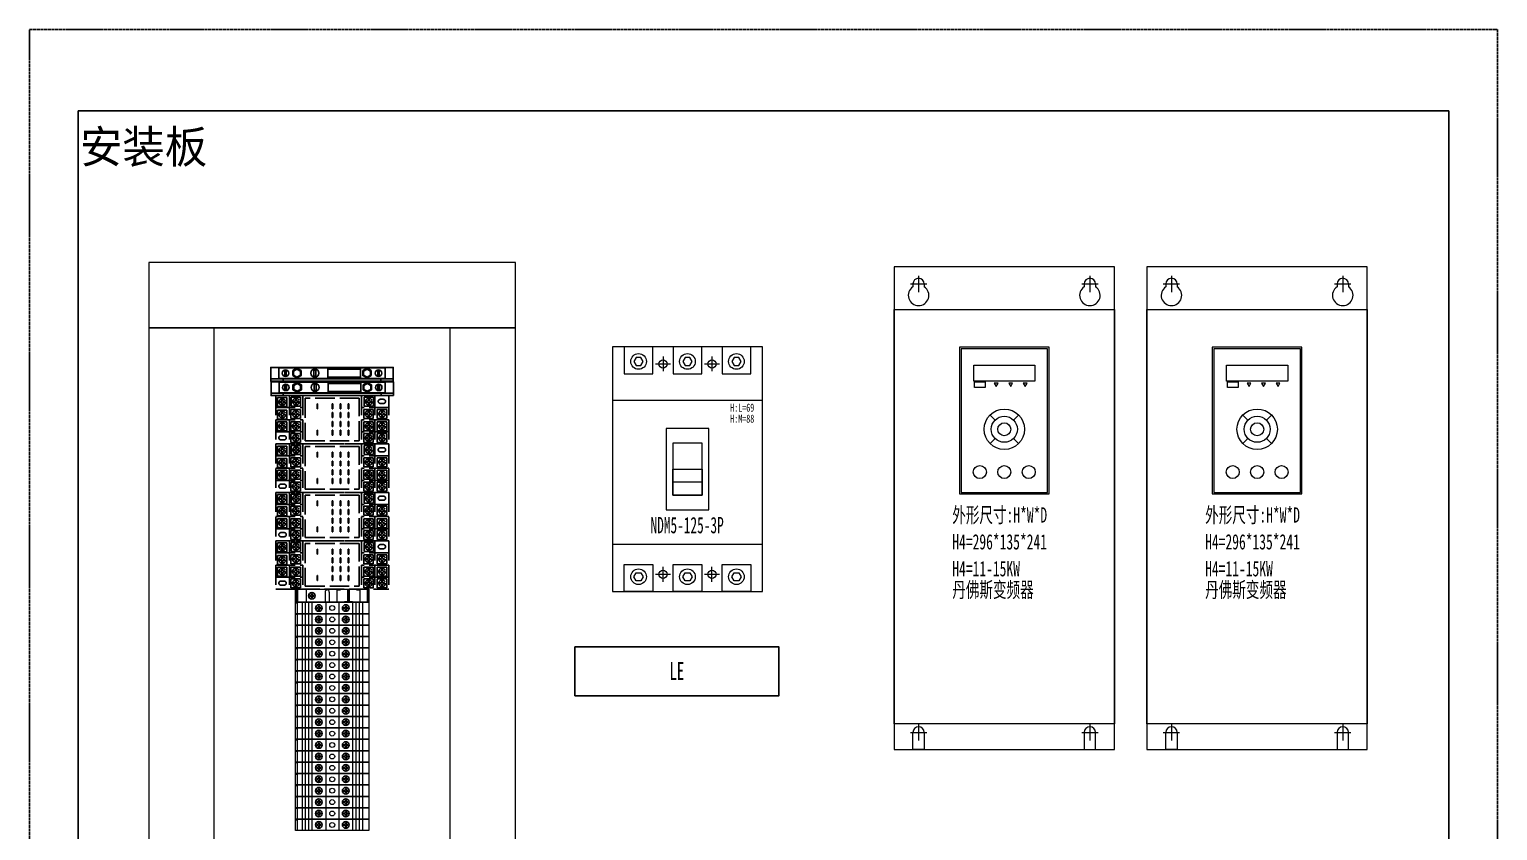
# Model space of a CAD drawing. Extents: x 389985 to 390885, y 303419 to 304619.
# Drawn here: x 389985 to 390885, y 304127 to 304619 of the extents above; entities that cross this region are included whole.
import ezdxf
from ezdxf.enums import TextEntityAlignment as Align

# ---------------------------------------------------------------- set-up
doc = ezdxf.new("R2010")
doc.units = 0
doc.header["$MEASUREMENT"] = 0
for name, pattern in [('ACAD_ISO02W100', [15, 12, -3]), ('DASH', [0.35, 0.25, -0.1]), ('DASHED', [0.75, 0.5, -0.25])]:
    doc.linetypes.add(name, pattern=pattern)
for name, color, linetype in [('DRAW', 123, 'Continuous'), ('Layer1', 7, 'Continuous'), ('元件', 7, 'Continuous'), ('布置图', 30, 'Continuous'), ('文字', 3, 'Continuous')]:
    doc.layers.add(name, color=color, linetype=linetype)
doc.layers.add('细线', color=7, linetype='Continuous', lineweight=0)
doc.layers.add('细线 @ 1', color=7, linetype='Continuous', lineweight=0)
doc.styles.add('LEAD', font='', dxfattribs={"width": 0.8})
doc.styles.add('仿宋', font='simfang.ttf', dxfattribs={"width": 0.6})
doc.styles.add('宋', font='', dxfattribs={"width": 0.7})
doc.styles.get('LEAD').set_extended_font_data('SimSun')
doc.styles.get('宋').set_extended_font_data('SimSun')

# ---------------------------------------------------------------- blocks, each defined once
blk = doc.blocks.new('Manufacturer光辉PartName塑壳断路器Series125ShellFrameLimitingCurrentRemarkPartTypeMinCurrent1MaxCurrent125Poles3PMinPower0MaxPower0LibType2DelFlgfalseUpdateDate')
at = {"layer": '细线'}
for p, q in [((-19.53, 64.5), (-10.47, 64.5)), ((-15, 69.03), (-15, 59.97)), ((10.47, 64.5), (19.53, 64.5)), ((15, 69.03), (15, 59.97)), ((-15, -69.03), (-15, -59.97)), ((15, -69.03), (15, -59.97)), ((-19.53, -64.5), (-10.47, -64.5)), ((10.47, -64.5), (19.53, -64.5))]:
    blk.add_line(p, q, dxfattribs=at)
for points in [[(-46, -75), (46, -75), (46, 75), (-46, 75)], [(-38.75, 58.5), (-21.25, 58.5), (-21.25, 75), (-38.75, 75)], [(-8.75, 58.5), (8.75, 58.5), (8.75, 75), (-8.75, 75)], [(21.25, 58.5), (38.75, 58.5), (38.75, 75), (21.25, 75)], [(-46, -46), (46, -46), (46, 42), (-46, 42)], [(-13, -25), (13, -25), (13, 25), (-13, 25)], [(-9, -16), (9, -16), (9, 16), (-9, 16)], [(-9, 0), (9, 0), (9, -16), (-9, -16)], [(-9, 0), (9, 0), (9, -8), (-9, -8)], [(-38.75, -58.5), (-21.25, -58.5), (-21.25, -75), (-38.75, -75)], [(-8.75, -58.5), (8.75, -58.5), (8.75, -75), (-8.75, -75)], [(21.25, -58.5), (38.75, -58.5), (38.75, -75), (21.25, -75)]]:
    blk.add_lwpolyline(points, close=True, dxfattribs=at)
at = {"layer": '细线', "color": 7}
for points in [[(-27.19, 66), (-28.59, 68.43), (-31.41, 68.43), (-32.81, 66), (-31.41, 63.57), (-28.59, 63.57)], [(2.81, 66), (1.41, 68.43), (-1.41, 68.43), (-2.81, 66), (-1.41, 63.57), (1.41, 63.57)], [(32.81, 66), (31.41, 68.43), (28.59, 68.43), (27.19, 66), (28.59, 63.57), (31.41, 63.57)], [(-27.19, -66), (-28.59, -68.43), (-31.41, -68.43), (-32.81, -66), (-31.41, -63.57), (-28.59, -63.57)], [(2.81, -66), (1.41, -68.43), (-1.41, -68.43), (-2.81, -66), (-1.41, -63.57), (1.41, -63.57)], [(32.81, -66), (31.41, -68.43), (28.59, -68.43), (27.19, -66), (28.59, -63.57), (31.41, -63.57)]]:
    blk.add_lwpolyline(points, close=True, dxfattribs=at)
for centre in [(-30, 66), (0, 66), (30, 66), (-30, -66), (0, -66), (30, -66)]:
    blk.add_circle(centre, 4.8, dxfattribs=at)
at = {"layer": '细线'}
for centre in [(-15, 64.5), (15, 64.5), (-15, -64.5), (15, -64.5)]:
    blk.add_circle(centre, 2.5, dxfattribs=at)
at = {"layer": '细线', "color": 7, "attachment_point": 1, "style": '宋'}
for s, insert, char_height, width in [('\\pxql;{\\fFangSong_GB2312|b0|i0|c134|p49;\\W0.6;H:L=69}', (26.23, 40.19), 5, 16.7991), ('\\pxql;{\\fFangSong_GB2312|b0|i0|c134|p49;\\W0.6;H:M=88}', (26.23, 33.45), 5, 16.7991), ('\\pxql;{\\fFangSong_GB2312|b0|i0|c134|p49;\\W0.6;NDM5-125-3P}', (-22.68, -29.34), 10, 49.2649)]:
    blk.add_mtext(s, dxfattribs=dict(at, insert=insert, char_height=char_height, width=width))
blk = doc.blocks.new('Manufacturer光辉PartName剩余电流互感器Series一体式ShellFrame250LimitingCurrentRemarkPartTypeMinCurrent16MaxCurrent250PolesMinPower0MaxPower0LibType2DelFlgfalseUpdateDate')
at = {"color": 0, "transparency": 33554687}
blk.add_lwpolyline([(-62.5, 15), (62.5, 15), (62.5, -15), (-62.5, -15)], close=True, dxfattribs=at)
at = {"layer": '元件', "linetype": 'DASH', "transparency": 33554687, "style": 'LEAD', "width": 0.6}
blk.add_text('LE', height=11, dxfattribs=at).set_placement((0, -5.38), align=Align.CENTER)
blk = doc.blocks.new('UK5-HESI')
at = {"layer": 'DRAW', "color": 7, "ltscale": 0.3}
for points in [[(4.25, 75), (-4.25, 75), (-4.25, 0), (4.25, 0)], [(4.25, 75), (2.75, 75), (2.75, 0), (4.25, 0)], [(2.5, 70), (-4, 70), (-4, 55), (2.5, 55)], [(0.75, 65.5), (-2.25, 65.5), (-2.25, 66.5), (0.75, 66.5)], [(4.25, 67.5), (2.75, 67.5), (2.75, 7.5), (4.25, 7.5)], [(-3.2, 55), (-4, 55), (-4, 35), (-3.2, 35)], [(0.75, 61.6), (2.25, 59), (0.75, 56.4), (-2.25, 56.4), (-3.75, 59), (-2.25, 61.6)], [(0.46, 61.1), (1.67, 59), (0.46, 56.9), (-1.96, 56.9), (-3.17, 59), (-1.96, 61.1)], [(2.5, 55), (1.7, 55), (1.7, 35), (2.5, 35)], [(2.5, 35), (-4, 35), (-4, 5), (2.5, 5)], [(1.12, 27.62), (-2.62, 27.62), (-2.62, 26.38), (1.12, 26.38)], [(0.75, 13.4), (2.25, 16), (0.75, 18.6), (-2.25, 18.6), (-3.75, 16), (-2.25, 13.4)], [(0.46, 13.9), (1.67, 16), (0.46, 18.1), (-1.96, 18.1), (-3.17, 16), (-1.96, 13.9)], [(0.75, 9.5), (-2.25, 9.5), (-2.25, 8.5), (0.75, 8.5)]]:
    blk.add_lwpolyline(points, close=True, dxfattribs=at)
for centre, radius in [((-0.75, 66), 2), ((-0.75, 27), 2.5), ((-0.75, 9), 2)]:
    blk.add_circle(centre, radius, dxfattribs=at)
blk = doc.blocks.new('A$C63630AF9')
at = {"layer": '文字', "color": 0, "linetype": 'ACAD_ISO02W100'}
for p, q in [((0, 69.3), (0, 0)), ((0, 69.3), (29.7, 69.3)), ((7.36, 69.3), (7.36, 52.61)), ((10.33, 65.47), (9.69, 65.47)), ((9.69, 65.47), (9.69, 64.98)), ((9.69, 64.98), (10.33, 64.98)), ((11.46, 66.75), (10.97, 66.75)), ((10.97, 66.1), (10.97, 66.75)), ((10.97, 65.47), (10.97, 65.47)), ((10.97, 64.34), (10.97, 63.66)), ((10.97, 63.66), (11.46, 63.66)), ((11.46, 66.1), (11.46, 66.75)), ((11.46, 63.66), (11.46, 64.34)), ((12.78, 65.47), (12.09, 65.47)), ((12.09, 64.98), (12.78, 64.98)), ((12.78, 64.98), (12.78, 65.47)), ((14.85, 69.3), (14.85, 52.61)), ((17.97, 65.47), (17.33, 65.47)), ((17.33, 65.47), (17.33, 64.98)), ((17.33, 64.98), (17.97, 64.98)), ((19.1, 66.75), (18.6, 66.75)), ((18.6, 66.1), (18.6, 66.75)), ((18.6, 65.47), (18.6, 65.47)), ((18.6, 64.34), (18.6, 63.66)), ((18.6, 63.66), (19.1, 63.66)), ((19.1, 66.1), (19.1, 66.75)), ((19.1, 63.66), (19.1, 64.34)), ((20.42, 65.47), (19.73, 65.47)), ((19.73, 64.98), (20.42, 64.98)), ((20.42, 64.98), (20.42, 65.47)), ((22.34, 69.3), (22.34, 52.61)), ((25.18, 65.47), (24.54, 65.47)), ((24.54, 65.47), (24.54, 64.98)), ((24.54, 64.98), (25.18, 64.98)), ((26.31, 66.75), (25.82, 66.75)), ((25.82, 66.1), (25.82, 66.75)), ((25.82, 65.47), (25.82, 65.47)), ((25.82, 64.34), (25.82, 63.66)), ((25.82, 63.66), (26.31, 63.66)), ((26.31, 66.1), (26.31, 66.75)), ((26.31, 63.66), (26.31, 64.34)), ((27.63, 65.47), (26.94, 65.47)), ((26.94, 64.98), (27.63, 64.98)), ((27.63, 64.98), (27.63, 65.47)), ((29.7, 0), (29.7, 69.3)), ((0, 60.83), (29.7, 60.83)), ((2.84, 57.36), (2.21, 57.36)), ((2.21, 57.36), (2.21, 56.87)), ((2.21, 56.87), (2.84, 56.87)), ((3.97, 58.64), (3.48, 58.64)), ((3.48, 58), (3.48, 58.64)), ((3.48, 57.36), (3.48, 57.36)), ((3.48, 56.23), (3.48, 55.55)), ((3.48, 55.55), (3.97, 55.55)), ((3.97, 58), (3.97, 58.64)), ((3.97, 55.55), (3.97, 56.23)), ((5.3, 57.36), (4.61, 57.36)), ((4.61, 56.87), (5.3, 56.87)), ((5.3, 56.87), (5.3, 57.36)), ((10.33, 57.24), (9.69, 57.24)), ((9.69, 57.24), (9.69, 56.75)), ((9.69, 56.75), (10.33, 56.75)), ((11.46, 58.52), (10.97, 58.52)), ((10.97, 57.88), (10.97, 58.52)), ((10.97, 57.24), (10.97, 57.24)), ((10.97, 56.11), (10.97, 55.43)), ((10.97, 55.43), (11.46, 55.43)), ((11.46, 57.88), (11.46, 58.52)), ((11.46, 55.43), (11.46, 56.11)), ((12.78, 57.24), (12.09, 57.24)), ((12.09, 56.75), (12.78, 56.75)), ((12.78, 56.75), (12.78, 57.24)), ((17.97, 57.24), (17.33, 57.24)), ((17.33, 57.24), (17.33, 56.75)), ((17.33, 56.75), (17.97, 56.75)), ((19.1, 58.52), (18.6, 58.52)), ((18.6, 57.88), (18.6, 58.52)), ((18.6, 57.24), (18.6, 57.24)), ((18.6, 56.11), (18.6, 55.43)), ((18.6, 55.43), (19.1, 55.43)), ((19.1, 57.88), (19.1, 58.52)), ((19.1, 55.43), (19.1, 56.11)), ((20.42, 57.24), (19.73, 57.24)), ((19.73, 56.75), (20.42, 56.75)), ((20.42, 56.75), (20.42, 57.24)), ((25.18, 57.24), (24.54, 57.24)), ((24.54, 57.24), (24.54, 56.75)), ((24.54, 56.75), (25.18, 56.75)), ((26.31, 58.52), (25.82, 58.52)), ((25.82, 57.88), (25.82, 58.52)), ((25.82, 57.24), (25.82, 57.24)), ((25.82, 56.11), (25.82, 55.43)), ((25.82, 55.43), (26.31, 55.43)), ((26.31, 57.88), (26.31, 58.52)), ((26.31, 55.43), (26.31, 56.11)), ((27.63, 57.24), (26.94, 57.24)), ((26.94, 56.75), (27.63, 56.75)), ((27.63, 56.75), (27.63, 57.24)), ((0, 52.61), (29.7, 52.61)), ((0, 16.69), (29.7, 16.69)), ((2.84, 12.68), (2.21, 12.68)), ((2.21, 12.68), (2.21, 12.19)), ((2.21, 12.19), (2.84, 12.19)), ((3.97, 13.96), (3.48, 13.96)), ((3.48, 13.31), (3.48, 13.96)), ((3.48, 12.68), (3.48, 12.68)), ((3.48, 11.55), (3.48, 10.87)), ((3.48, 10.87), (3.97, 10.87)), ((3.97, 13.31), (3.97, 13.96)), ((3.97, 10.87), (3.97, 11.55)), ((5.3, 12.68), (4.61, 12.68)), ((4.61, 12.19), (5.3, 12.19)), ((5.3, 12.19), (5.3, 12.68)), ((7.36, 0), (7.36, 16.69)), ((10.33, 12.56), (9.69, 12.56)), ((9.69, 12.56), (9.69, 12.07)), ((9.69, 12.07), (10.33, 12.07)), ((11.46, 13.84), (10.97, 13.84)), ((10.97, 13.2), (10.97, 13.84)), ((10.97, 12.56), (10.97, 12.56)), ((10.97, 11.43), (10.97, 10.75)), ((10.97, 10.75), (11.46, 10.75)), ((11.46, 13.2), (11.46, 13.84)), ((11.46, 10.75), (11.46, 11.43)), ((12.78, 12.56), (12.09, 12.56)), ((12.09, 12.07), (12.78, 12.07)), ((12.78, 12.07), (12.78, 12.56)), ((14.85, 0), (14.85, 16.69)), ((17.97, 12.56), (17.33, 12.56)), ((17.33, 12.56), (17.33, 12.07)), ((17.33, 12.07), (17.97, 12.07)), ((19.1, 13.84), (18.6, 13.84)), ((18.6, 13.2), (18.6, 13.84)), ((18.6, 12.56), (18.6, 12.56)), ((18.6, 11.43), (18.6, 10.75)), ((18.6, 10.75), (19.1, 10.75)), ((19.1, 13.2), (19.1, 13.84)), ((19.1, 10.75), (19.1, 11.43)), ((20.42, 12.56), (19.73, 12.56)), ((19.73, 12.07), (20.42, 12.07)), ((20.42, 12.07), (20.42, 12.56)), ((22.34, 0), (22.34, 16.69)), ((25.18, 12.56), (24.54, 12.56)), ((24.54, 12.56), (24.54, 12.07)), ((24.54, 12.07), (25.18, 12.07)), ((26.31, 13.84), (25.82, 13.84)), ((25.82, 13.2), (25.82, 13.84)), ((25.82, 12.56), (25.82, 12.56)), ((25.82, 11.43), (25.82, 10.75)), ((25.82, 10.75), (26.31, 10.75)), ((26.31, 13.2), (26.31, 13.84)), ((26.31, 10.75), (26.31, 11.43)), ((27.63, 12.56), (26.94, 12.56)), ((26.94, 12.07), (27.63, 12.07)), ((27.63, 12.07), (27.63, 12.56)), ((0, 8.47), (29.7, 8.47)), ((3.12, 4.33), (2.48, 4.33)), ((2.48, 4.33), (2.48, 3.84)), ((2.48, 3.84), (3.12, 3.84)), ((4.25, 5.61), (3.75, 5.61)), ((3.75, 4.97), (3.75, 5.61)), ((3.75, 4.33), (3.75, 4.33)), ((3.75, 3.2), (3.75, 2.52)), ((3.75, 2.52), (4.25, 2.52)), ((4.25, 4.97), (4.25, 5.61)), ((4.25, 2.52), (4.25, 3.2)), ((5.57, 4.33), (4.88, 4.33)), ((4.88, 3.84), (5.57, 3.84)), ((5.57, 3.84), (5.57, 4.33)), ((10.75, 4.33), (10.12, 4.33)), ((10.12, 4.33), (10.12, 3.84)), ((10.12, 3.84), (10.75, 3.84)), ((11.88, 5.61), (11.39, 5.61)), ((11.39, 4.97), (11.39, 5.61)), ((11.39, 4.33), (11.39, 4.33)), ((11.39, 3.2), (11.39, 2.52)), ((11.39, 2.52), (11.88, 2.52)), ((11.88, 4.97), (11.88, 5.61)), ((11.88, 2.52), (11.88, 3.2)), ((13.21, 4.33), (12.52, 4.33)), ((12.52, 3.84), (13.21, 3.84)), ((13.21, 3.84), (13.21, 4.33)), ((17.97, 4.33), (17.33, 4.33)), ((17.33, 4.33), (17.33, 3.84)), ((17.33, 3.84), (17.97, 3.84)), ((19.1, 5.61), (18.6, 5.61)), ((18.6, 4.97), (18.6, 5.61)), ((18.6, 4.33), (18.6, 4.33)), ((18.6, 3.2), (18.6, 2.52)), ((18.6, 2.52), (19.1, 2.52)), ((19.1, 4.97), (19.1, 5.61)), ((19.1, 2.52), (19.1, 3.2)), ((20.42, 4.33), (19.73, 4.33)), ((19.73, 3.84), (20.42, 3.84)), ((20.42, 3.84), (20.42, 4.33)), ((0, 0), (29.7, 0)), ((0, 0), (29.7, 0))]:
    blk.add_line(p, q, dxfattribs=at)
for points in [[(3.59, 62.84), (3.59, 62.84, 0.414214), (4.84, 64.09), (4.84, 66.09, 0.414214), (3.59, 67.34), (3.59, 67.34, 0.414214), (2.33, 66.09), (2.33, 64.09, 0.414214)], [(25.92, 6.46), (25.92, 6.46, -0.414214), (27.17, 5.21), (27.17, 3.21, -0.414214), (25.92, 1.96), (25.92, 1.96, -0.414214), (24.67, 3.21), (24.67, 5.21, -0.414214)]]:
    blk.add_lwpolyline(points, format="xyb", close=True, dxfattribs=at)
for points in [[(8.52, 62.27), (14.01, 62.27), (14.01, 68.06), (8.52, 68.06)], [(16.15, 62.27), (21.65, 62.27), (21.65, 68.06), (16.15, 68.06)], [(23.37, 62.27), (28.86, 62.27), (28.86, 68.06), (23.37, 68.06)], [(1.03, 54.16), (6.53, 54.16), (6.53, 59.95), (1.03, 59.95)], [(8.52, 54.04), (14.01, 54.04), (14.01, 59.83), (8.52, 59.83)], [(16.15, 54.04), (21.65, 54.04), (21.65, 59.83), (16.15, 59.83)], [(23.37, 54.04), (28.86, 54.04), (28.86, 59.83), (23.37, 59.83)], [(1.65, 18.08), (27.73, 18.1), (27.73, 51.22), (1.65, 51.22)], [(5.1, 44.84), (8.14, 44.84), (8.14, 44.49), (5.1, 44.49)], [(5.1, 39.89), (8.14, 39.89), (8.14, 39.54), (5.1, 39.54)], [(10.47, 44.84), (13.51, 44.84), (13.51, 44.49), (10.47, 44.49)], [(10.47, 39.89), (13.51, 39.89), (13.51, 39.54), (10.47, 39.54)], [(15.84, 44.84), (18.89, 44.84), (18.89, 44.49), (15.84, 44.49)], [(15.84, 39.89), (18.89, 39.89), (18.89, 39.54), (15.84, 39.54)], [(21.21, 44.84), (24.26, 44.84), (24.26, 44.49), (21.21, 44.49)], [(21.21, 39.89), (24.26, 39.89), (24.26, 39.54), (21.21, 39.54)], [(5.1, 34.93), (8.14, 34.93), (8.14, 34.58), (5.1, 34.58)], [(10.47, 34.93), (13.51, 34.93), (13.51, 34.58), (10.47, 34.58)], [(15.84, 34.93), (18.89, 34.93), (18.89, 34.58), (15.84, 34.58)], [(21.21, 34.93), (24.26, 34.93), (24.26, 34.58), (21.21, 34.58)], [(5.1, 25.7), (8.14, 25.7), (8.14, 25.35), (5.1, 25.35)], [(21.21, 25.7), (24.26, 25.7), (24.26, 25.35), (21.21, 25.35)], [(1.03, 9.48), (6.53, 9.48), (6.53, 15.27), (1.03, 15.27)], [(8.52, 9.36), (14.01, 9.36), (14.01, 15.15), (8.52, 15.15)], [(16.15, 9.36), (21.65, 9.36), (21.65, 15.15), (16.15, 15.15)], [(23.37, 9.36), (28.86, 9.36), (28.86, 15.15), (23.37, 15.15)], [(1.3, 1.14), (6.8, 1.14), (6.8, 6.92), (1.3, 6.92)], [(8.94, 1.14), (14.44, 1.14), (14.44, 6.92), (8.94, 6.92)], [(16.15, 1.14), (21.65, 1.14), (21.65, 6.92), (16.15, 6.92)]]:
    blk.add_lwpolyline(points, close=True, dxfattribs=at)
for centre in [(11.2, 65.22), (18.84, 65.22), (26.05, 65.22), (3.71, 57.11), (11.2, 56.99), (18.84, 56.99), (26.05, 56.99), (3.71, 12.43), (11.2, 12.31), (18.84, 12.31), (26.05, 12.31), (3.99, 4.08), (11.62, 4.08), (18.84, 4.08)]:
    blk.add_circle(centre, 2.05, dxfattribs=at)
for centre, start, end in [((10.33, 66.1), 270, 0), ((10.33, 64.34), 0, 90), ((12.09, 66.1), 180, 270), ((12.09, 64.34), 90, 180), ((17.97, 66.1), 270, 0), ((17.97, 64.34), 0, 90), ((19.73, 66.1), 180, 270), ((19.73, 64.34), 90, 180), ((25.18, 66.1), 270, 0), ((25.18, 64.34), 0, 90), ((26.94, 66.1), 180, 270), ((26.94, 64.34), 90, 180), ((2.84, 58), 270, 0), ((2.84, 56.23), 0, 90), ((4.61, 58), 180, 270), ((4.61, 56.23), 90, 180), ((10.33, 57.88), 270, 0), ((10.33, 56.11), 0, 90), ((12.09, 57.88), 180, 270), ((12.09, 56.11), 90, 180), ((17.97, 57.88), 270, 0), ((17.97, 56.11), 0, 90), ((19.73, 57.88), 180, 270), ((19.73, 56.11), 90, 180), ((25.18, 57.88), 270, 0), ((25.18, 56.11), 0, 90), ((26.94, 57.88), 180, 270), ((26.94, 56.11), 90, 180), ((2.84, 13.31), 270, 0), ((2.84, 11.55), 0, 90), ((4.61, 13.31), 180, 270), ((4.61, 11.55), 90, 180), ((10.33, 13.2), 270, 0), ((10.33, 11.43), 0, 90), ((12.09, 13.2), 180, 270), ((12.09, 11.43), 90, 180), ((17.97, 13.2), 270, 0), ((17.97, 11.43), 0, 90), ((19.73, 13.2), 180, 270), ((19.73, 11.43), 90, 180), ((25.18, 13.2), 270, 0), ((25.18, 11.43), 0, 90), ((26.94, 13.2), 180, 270), ((26.94, 11.43), 90, 180), ((3.12, 4.97), 270, 0), ((3.12, 3.2), 0, 90), ((4.88, 4.97), 180, 270), ((4.88, 3.2), 90, 180), ((10.75, 4.97), 270, 0), ((10.75, 3.2), 0, 90), ((12.52, 4.97), 180, 270), ((12.52, 3.2), 90, 180), ((17.97, 4.97), 270, 0), ((17.97, 3.2), 0, 90), ((19.73, 4.97), 180, 270), ((19.73, 3.2), 90, 180)]:
    blk.add_arc(centre, 0.637, start, end, dxfattribs=at)
blk = doc.blocks.new('A$C2AF01363')
at = {"color": 1}
for p, q in [((0, 41), (7, 41)), ((0, 39), (7, 39)), ((0, 37), (7, 37)), ((0, 35), (7, 35)), ((0, 26.5), (7, 26.5)), ((0, 18.5), (7, 18.5)), ((0, 10), (7, 10)), ((0, 8), (7, 8)), ((0, 6), (7, 6)), ((0, 4), (7, 4)), ((0, 1), (7, 1)), ((0.5, 1), (0.5, 0))]:
    blk.add_line(p, q, dxfattribs=at)
at = {"color": 7}
for p, q in [((7, 41), (14, 41)), ((7, 39), (14, 39)), ((7, 37), (14, 37)), ((21, 41), (28.01, 41)), ((21, 39), (28.01, 39)), ((21, 37), (28.01, 37)), ((7, 35), (14, 35)), ((21, 35), (28.01, 35)), ((7, 26.5), (14, 26.5)), ((7, 18.5), (14, 18.5)), ((21, 26.5), (28.01, 26.5)), ((21, 18.5), (28.01, 18.5)), ((7, 10), (14, 10)), ((21, 10), (28.01, 10)), ((7, 8), (14, 8)), ((7, 6), (14, 6)), ((7, 4), (14, 4)), ((7, 1), (14, 1)), ((7.5, 1), (7.5, 0)), ((21, 8), (28.01, 8)), ((21, 6), (28.01, 6)), ((21, 4), (28.01, 4)), ((21, 1), (28.01, 1)), ((21.5, 1), (21.5, 0))]:
    blk.add_line(p, q, dxfattribs=at)
at = {"color": 4}
for p, q in [((14, 41), (21, 41)), ((14, 39), (21, 39)), ((14, 37), (21, 37)), ((14, 35), (21, 35)), ((14, 26.5), (21, 26.5)), ((14, 18.5), (21, 18.5)), ((14, 10), (21, 10)), ((14, 8), (21, 8)), ((14, 6), (21, 6)), ((14, 4), (21, 4)), ((14, 1), (21, 1)), ((14.5, 1), (14.5, 0))]:
    blk.add_line(p, q, dxfattribs=at)
at = {"color": 3}
for p, q in [((28.01, 41), (35.01, 41)), ((28.01, 39), (35.01, 39)), ((28.01, 37), (35.01, 37)), ((28.01, 35), (35.01, 35)), ((28.01, 26.5), (35.01, 26.5)), ((28.01, 18.5), (35.01, 18.5)), ((28.01, 10), (35.01, 10)), ((28.01, 8), (35.01, 8)), ((28.01, 6), (35.01, 6)), ((28.01, 4), (35.01, 4)), ((28.01, 1), (35.01, 1)), ((28.51, 1), (28.51, 0))]:
    blk.add_line(p, q, dxfattribs=at)
at = {"color": 1}
blk.add_lwpolyline([(0, 45), (7, 45), (7, 0), (0, 0)], close=True, dxfattribs=at)
at = {"color": 7}
for points in [[(7, 45), (14, 45), (14, 0), (7, 0)], [(21, 45), (28.01, 45), (28.01, 0), (21, 0)]]:
    blk.add_lwpolyline(points, close=True, dxfattribs=at)
at = {"color": 4}
blk.add_lwpolyline([(14, 45), (21, 45), (21, 0), (14, 0)], close=True, dxfattribs=at)
at = {"color": 3}
blk.add_lwpolyline([(28.01, 45), (35.01, 45), (35.01, 0), (28.01, 0)], close=True, dxfattribs=at)
at = {"color": 1}
blk.add_circle((3.5, 22.5), 1.5, dxfattribs=at)
at = {"color": 7}
for centre in [(10.5, 22.5), (24.51, 22.5)]:
    blk.add_circle(centre, 1.5, dxfattribs=at)
at = {"color": 4}
blk.add_circle((17.5, 22.5), 1.5, dxfattribs=at)
at = {"color": 3}
blk.add_circle((31.51, 22.5), 1.5, dxfattribs=at)
at = {"layer": 'Layer1', "color": 1, "lineweight": -3, "ltscale": 50}
for centre in [(3.5, 30.75), (3.5, 14.25)]:
    blk.add_circle(centre, 2.03, dxfattribs=at)
at = {"layer": 'Layer1', "color": 7, "lineweight": -3, "ltscale": 50}
for centre in [(10.5, 30.75), (24.51, 30.75), (10.5, 14.25), (24.51, 14.25)]:
    blk.add_circle(centre, 2.03, dxfattribs=at)
at = {"layer": 'Layer1', "color": 4, "lineweight": -3, "ltscale": 50}
for centre in [(17.5, 30.75), (17.5, 14.25)]:
    blk.add_circle(centre, 2.03, dxfattribs=at)
at = {"layer": 'Layer1', "color": 3, "lineweight": -3, "ltscale": 50}
for centre in [(31.51, 30.75), (31.51, 14.25)]:
    blk.add_circle(centre, 2.03, dxfattribs=at)
at = {"layer": '文字', "color": 1, "linetype": 'ACAD_ISO02W100'}
for p, q in [((2.81, 30.95), (2.3, 30.95)), ((2.3, 30.95), (2.3, 30.56)), ((2.3, 30.56), (2.81, 30.56)), ((3.71, 31.98), (3.31, 31.98)), ((3.31, 31.46), (3.31, 31.98)), ((3.31, 30.05), (3.31, 29.5)), ((3.31, 29.5), (3.71, 29.5)), ((3.71, 31.46), (3.71, 31.98)), ((3.71, 29.5), (3.71, 30.05)), ((4.77, 30.95), (4.22, 30.95)), ((4.22, 30.56), (4.77, 30.56)), ((4.77, 30.56), (4.77, 30.95)), ((2.81, 14.45), (2.3, 14.45)), ((2.3, 14.45), (2.3, 14.06)), ((2.3, 14.06), (2.81, 14.06)), ((3.71, 15.48), (3.31, 15.48)), ((3.31, 14.96), (3.31, 15.48)), ((3.31, 13.55), (3.31, 13)), ((3.31, 13), (3.71, 13)), ((3.71, 14.96), (3.71, 15.48)), ((3.71, 13), (3.71, 13.55)), ((4.77, 14.45), (4.22, 14.45)), ((4.22, 14.06), (4.77, 14.06)), ((4.77, 14.06), (4.77, 14.45))]:
    blk.add_line(p, q, dxfattribs=at)
at = {"layer": '文字', "color": 7, "linetype": 'ACAD_ISO02W100'}
for p, q in [((9.81, 30.95), (9.3, 30.95)), ((9.3, 30.95), (9.3, 30.56)), ((9.3, 30.56), (9.81, 30.56)), ((10.71, 31.98), (10.32, 31.98)), ((10.32, 31.46), (10.32, 31.98)), ((10.32, 30.05), (10.32, 29.5)), ((10.32, 29.5), (10.71, 29.5)), ((10.71, 31.46), (10.71, 31.98)), ((10.71, 29.5), (10.71, 30.05)), ((11.77, 30.95), (11.22, 30.95)), ((11.22, 30.56), (11.77, 30.56)), ((11.77, 30.56), (11.77, 30.95)), ((23.81, 30.95), (23.3, 30.95)), ((23.3, 30.95), (23.3, 30.56)), ((23.3, 30.56), (23.81, 30.56)), ((24.71, 31.98), (24.32, 31.98)), ((24.32, 31.46), (24.32, 31.98)), ((24.32, 30.05), (24.32, 29.5)), ((24.32, 29.5), (24.71, 29.5)), ((24.71, 31.46), (24.71, 31.98)), ((24.71, 29.5), (24.71, 30.05)), ((25.77, 30.95), (25.22, 30.95)), ((25.22, 30.56), (25.77, 30.56)), ((25.77, 30.56), (25.77, 30.95)), ((9.81, 14.45), (9.3, 14.45)), ((9.3, 14.45), (9.3, 14.06)), ((9.3, 14.06), (9.81, 14.06)), ((10.71, 15.48), (10.32, 15.48)), ((10.32, 14.96), (10.32, 15.48)), ((10.32, 13.55), (10.32, 13)), ((10.32, 13), (10.71, 13)), ((10.71, 14.96), (10.71, 15.48)), ((10.71, 13), (10.71, 13.55)), ((11.77, 14.45), (11.22, 14.45)), ((11.22, 14.06), (11.77, 14.06)), ((11.77, 14.06), (11.77, 14.45)), ((23.81, 14.45), (23.3, 14.45)), ((23.3, 14.45), (23.3, 14.06)), ((23.3, 14.06), (23.81, 14.06)), ((24.71, 15.48), (24.32, 15.48)), ((24.32, 14.96), (24.32, 15.48)), ((24.32, 13.55), (24.32, 13)), ((24.32, 13), (24.71, 13)), ((24.71, 14.96), (24.71, 15.48)), ((24.71, 13), (24.71, 13.55)), ((25.77, 14.45), (25.22, 14.45)), ((25.22, 14.06), (25.77, 14.06)), ((25.77, 14.06), (25.77, 14.45))]:
    blk.add_line(p, q, dxfattribs=at)
at = {"layer": '文字', "color": 4, "linetype": 'ACAD_ISO02W100'}
for p, q in [((16.81, 30.95), (16.3, 30.95)), ((16.3, 30.95), (16.3, 30.56)), ((16.3, 30.56), (16.81, 30.56)), ((17.71, 31.98), (17.32, 31.98)), ((17.32, 31.46), (17.32, 31.98)), ((17.32, 30.05), (17.32, 29.5)), ((17.32, 29.5), (17.71, 29.5)), ((17.71, 31.46), (17.71, 31.98)), ((17.71, 29.5), (17.71, 30.05)), ((18.77, 30.95), (18.22, 30.95)), ((18.22, 30.56), (18.77, 30.56)), ((18.77, 30.56), (18.77, 30.95)), ((16.81, 14.45), (16.3, 14.45)), ((16.3, 14.45), (16.3, 14.06)), ((16.3, 14.06), (16.81, 14.06)), ((17.71, 15.48), (17.32, 15.48)), ((17.32, 14.96), (17.32, 15.48)), ((17.32, 13.55), (17.32, 13)), ((17.32, 13), (17.71, 13)), ((17.71, 14.96), (17.71, 15.48)), ((17.71, 13), (17.71, 13.55)), ((18.77, 14.45), (18.22, 14.45)), ((18.22, 14.06), (18.77, 14.06)), ((18.77, 14.06), (18.77, 14.45))]:
    blk.add_line(p, q, dxfattribs=at)
at = {"layer": '文字', "color": 3, "linetype": 'ACAD_ISO02W100'}
for p, q in [((30.81, 30.95), (30.3, 30.95)), ((30.3, 30.95), (30.3, 30.56)), ((30.3, 30.56), (30.81, 30.56)), ((31.71, 31.98), (31.32, 31.98)), ((31.32, 31.46), (31.32, 31.98)), ((31.32, 30.05), (31.32, 29.5)), ((31.32, 29.5), (31.71, 29.5)), ((31.71, 31.46), (31.71, 31.98)), ((31.71, 29.5), (31.71, 30.05)), ((32.77, 30.95), (32.22, 30.95)), ((32.22, 30.56), (32.77, 30.56)), ((32.77, 30.56), (32.77, 30.95)), ((30.81, 14.45), (30.3, 14.45)), ((30.3, 14.45), (30.3, 14.06)), ((30.3, 14.06), (30.81, 14.06)), ((31.71, 15.48), (31.32, 15.48)), ((31.32, 14.96), (31.32, 15.48)), ((31.32, 13.55), (31.32, 13)), ((31.32, 13), (31.71, 13)), ((31.71, 14.96), (31.71, 15.48)), ((31.71, 13), (31.71, 13.55)), ((32.77, 14.45), (32.22, 14.45)), ((32.22, 14.06), (32.77, 14.06)), ((32.77, 14.06), (32.77, 14.45))]:
    blk.add_line(p, q, dxfattribs=at)
at = {"layer": '文字', "color": 1, "linetype": 'ACAD_ISO02W100'}
for centre, start, end in [((2.81, 31.46), 270, 0), ((2.81, 30.05), 0, 90), ((4.22, 31.46), 180, 270), ((4.22, 30.05), 90, 180), ((2.81, 14.96), 270, 0), ((2.81, 13.55), 0, 90), ((4.22, 14.96), 180, 270), ((4.22, 13.55), 90, 180)]:
    blk.add_arc(centre, 0.509, start, end, dxfattribs=at)
at = {"layer": '文字', "color": 7, "linetype": 'ACAD_ISO02W100'}
for centre, start, end in [((9.81, 31.46), 270, 0), ((9.81, 30.05), 0, 90), ((11.22, 31.46), 180, 270), ((11.22, 30.05), 90, 180), ((23.81, 31.46), 270, 0), ((23.81, 30.05), 0, 90), ((25.22, 31.46), 180, 270), ((25.22, 30.05), 90, 180), ((9.81, 14.96), 270, 0), ((9.81, 13.55), 0, 90), ((11.22, 14.96), 180, 270), ((11.22, 13.55), 90, 180), ((23.81, 14.96), 270, 0), ((23.81, 13.55), 0, 90), ((25.22, 14.96), 180, 270), ((25.22, 13.55), 90, 180)]:
    blk.add_arc(centre, 0.509, start, end, dxfattribs=at)
at = {"layer": '文字', "color": 4, "linetype": 'ACAD_ISO02W100'}
for centre, start, end in [((16.81, 31.46), 270, 0), ((16.81, 30.05), 0, 90), ((18.22, 31.46), 180, 270), ((18.22, 30.05), 90, 180), ((16.81, 14.96), 270, 0), ((16.81, 13.55), 0, 90), ((18.22, 14.96), 180, 270), ((18.22, 13.55), 90, 180)]:
    blk.add_arc(centre, 0.509, start, end, dxfattribs=at)
at = {"layer": '文字', "color": 3, "linetype": 'ACAD_ISO02W100'}
for centre, start, end in [((30.81, 31.46), 270, 0), ((30.81, 30.05), 0, 90), ((32.22, 31.46), 180, 270), ((32.22, 30.05), 90, 180), ((30.81, 14.96), 270, 0), ((30.81, 13.55), 0, 90), ((32.22, 14.96), 180, 270), ((32.22, 13.55), 90, 180)]:
    blk.add_arc(centre, 0.509, start, end, dxfattribs=at)
blk = doc.blocks.new('A$C7F7F6ED6')
for points in [[(0, 39.4), (0, 37.65), (0.6, 37.65), (0.6, 39.4)], [(0, 32.78), (0, 32.12), (7.45, 32.12), (7.45, 32.78)], [(0, 27.26), (0, 25.51), (0.6, 25.51), (0.6, 27.26)], [(7.45, 34.9), (7.45, 30), (8, 30), (8, 34.9)]]:
    blk.add_hatch(color=7).paths.add_polyline_path(points)
at = {"color": 0}
for p, q in [((0, 44.42), (8, 44.42)), ((0, 43.83), (8, 43.83)), ((1.7, 20.72), (8, 20.72)), ((1.7, 18.15), (8, 18.15)), ((0, 6.48), (8, 6.48)), ((0, 1.19), (8, 1.19)), ((0, 0.59), (8, 0.59))]:
    blk.add_line(p, q, dxfattribs=at)
for points in [[(0, 45), (8, 45), (8, 0), (0, 0)], [(0, 39.4), (8, 39.4), (8, 25.51), (0, 25.51)], [(0, 39.4), (0.6, 39.4), (0.6, 37.65), (0, 37.65)], [(0, 32.78), (7.45, 32.78), (7.45, 32.12), (0, 32.12)], [(0, 27.26), (0.6, 27.26), (0.6, 25.51), (0, 25.51)], [(7.45, 34.9), (8, 34.9), (8, 30), (7.45, 30)]]:
    blk.add_lwpolyline(points, close=True, dxfattribs=at)
blk.add_arc((1.7, 19.43), 1.28, 90, 270, dxfattribs=at)
at = {"layer": 'Layer1', "color": 7, "lineweight": -3, "ltscale": 50}
blk.add_circle((4, 10), 2.03, dxfattribs=at)
at = {"layer": '文字', "color": 7, "linetype": 'ACAD_ISO02W100'}
for p, q in [((3.3, 10.2), (2.79, 10.2)), ((2.79, 10.2), (2.79, 9.81)), ((2.79, 9.81), (3.3, 9.81)), ((4.21, 11.23), (3.81, 11.23)), ((3.81, 10.71), (3.81, 11.23)), ((3.81, 9.3), (3.81, 8.75)), ((4.21, 10.71), (4.21, 11.23)), ((4.21, 8.75), (4.21, 9.3)), ((5.27, 10.2), (4.72, 10.2)), ((4.72, 9.81), (5.27, 9.81)), ((5.27, 9.81), (5.27, 10.2)), ((3.81, 8.75), (4.21, 8.75))]:
    blk.add_line(p, q, dxfattribs=at)
for centre, start, end in [((3.3, 10.71), 270, 0), ((3.3, 9.3), 0, 90), ((4.72, 10.71), 180, 270), ((4.72, 9.3), 90, 180)]:
    blk.add_arc(centre, 0.509, start, end, dxfattribs=at)
blk = doc.blocks.new('Manufacturer光辉PartName变频器Series15KWShellFrameLimitingCurrentRemarkPartTypeMinCurrent0MaxCurrent0PolesMinPower11MaxPower15LibType2DelFlgfalseUpdateDate')
at = {"layer": '细线', "color": 1, "transparency": 33554687}
for p, q in [((-57.5, 137.5), (-47.5, 137.5)), ((-52.5, 142.5), (-52.5, 132.5)), ((47.5, 137.5), (57.5, 137.5)), ((52.5, 142.5), (52.5, 132.5)), ((-52.5, -132.5), (-52.5, -142.5)), ((52.5, -132.5), (52.5, -142.5)), ((-57.5, -137.5), (-47.5, -137.5)), ((47.5, -137.5), (57.5, -137.5))]:
    blk.add_line(p, q, dxfattribs=at)
at = {"layer": '细线', "color": 0, "transparency": 33554687}
for p, q in [((-56, 137.5), (-56, 135.74)), ((-49, 137.5), (-49, 135.74)), ((49, 137.5), (49, 135.74)), ((56, 137.5), (56, 135.74)), ((-8.73, 57.14), (-5.62, 54.03)), ((5.69, 54.03), (8.8, 57.14)), ((-5.62, 42.72), (-8.73, 39.61)), ((5.69, 42.72), (8.8, 39.61))]:
    blk.add_line(p, q, dxfattribs=at)
for points in [[(-67.5, -148), (67.5, -148), (67.5, 148), (-67.5, 148)], [(-67.5, 121.85), (67.5, 121.85), (67.5, -132.23), (-67.5, -132.23)], [(-27.5, 8.71), (27.5, 8.71), (27.5, 98.71), (-27.5, 98.71)], [(-26.5, 9.71), (26.5, 9.71), (26.5, 97.71), (-26.5, 97.71)], [(-18.73, 87.8), (18.8, 87.8), (18.8, 77.9), (-18.73, 77.9)], [(-18.23, 77.4), (-11.65, 77.4), (-11.65, 73.98), (-18.23, 73.98)], [(-6.12, 76.66), (-4.95, 74.63), (-3.78, 76.66)], [(2.77, 76.66), (3.94, 74.63), (5.11, 76.66)], [(11.66, 76.66), (12.83, 74.63), (14, 76.66)]]:
    blk.add_lwpolyline(points, close=True, dxfattribs=at)
for points in [[(-49, -137.5), (-49, -148), (-56, -148), (-56, -137.5)], [(49, -137.5), (49, -148), (56, -148), (56, -137.5)]]:
    blk.add_lwpolyline(points, dxfattribs=at)
for centre, radius in [((0.04, 48.38), 12.4), ((0.04, 48.38), 7.99), ((0.04, 48.38), 4), ((-14.96, 22.18), 4), ((0.04, 22.18), 4), ((15.04, 22.18), 4)]:
    blk.add_circle(centre, radius, dxfattribs=at)
for centre, radius, start, end in [((-52.5, 130.5), 6.3, 123.74899, 56.25101), ((-52.5, 137.5), 3.5, 0, 180), ((52.5, 130.5), 6.3, 123.74899, 56.25101), ((52.5, 137.5), 3.5, 0, 180), ((-52.5, -137.5), 3.5, 0, 180), ((52.5, -137.5), 3.5, 0, 180)]:
    blk.add_arc(centre, radius, start, end, dxfattribs=at)
at = {"layer": '细线 @ 1', "color": 4, "transparency": 33554687, "style": '仿宋', "width": 0.65}
for s, p in [('外形尺寸:H*W*D', (-31.84, -8.82)), ('H4=296*135*241', (-31.84, -25.31)), ('H4=11-15KW', (-31.84, -41.8)), ('丹佛斯变频器', (-31.84, -54.7))]:
    blk.add_text(s, height=9.375, dxfattribs=at).set_placement(p)

msp = doc.modelspace()

# ---------------------------------------------------------------- linework, layer by layer
at = {"color": 2}
msp.add_lwpolyline([(390014.81, 304568.77), (390854.81, 304568.77), (390854.81, 303468.77), (390014.81, 303468.77)], close=True, dxfattribs=at)
at = {"lineweight": 0}
for points in [[(390057.96, 304435.8), (390282.81, 304435.8), (390282.81, 304475.8), (390057.96, 304475.8)], [(390057.96, 303520.15), (390282.81, 303520.15), (390282.81, 304435.8), (390057.96, 304435.8)], [(390097.96, 303560.15), (390242.81, 303560.15), (390242.81, 304435.8), (390097.96, 304435.8)]]:
    msp.add_lwpolyline(points, close=True, dxfattribs=at)
at = {"layer": '布置图', "linetype": 'DASHED'}
msp.add_lwpolyline([(389984.81, 304618.77), (390884.81, 304618.77), (390884.81, 303418.77), (389984.81, 303418.77)], close=True, dxfattribs=at)

# ---------------------------------------------------------------- block references
for name, p in [('Manufacturer光辉PartName变频器Series15KWShellFrameLimitingCurrentRemarkPartTypeMinCurrent0MaxCurrent0PolesMinPower11MaxPower15LibType2DelFlgfalseUpdateDate', (390582.38, 304325.13)), ('Manufacturer光辉PartName变频器Series15KWShellFrameLimitingCurrentRemarkPartTypeMinCurrent0MaxCurrent0PolesMinPower11MaxPower15LibType2DelFlgfalseUpdateDate', (390737.38, 304325.13)), ('Manufacturer光辉PartName塑壳断路器Series125ShellFrameLimitingCurrentRemarkPartTypeMinCurrent1MaxCurrent125Poles3PMinPower0MaxPower0LibType2DelFlgfalseUpdateDate', (390388.22, 304349.09)), ('Manufacturer光辉PartName剩余电流互感器Series一体式ShellFrame250LimitingCurrentRemarkPartTypeMinCurrent16MaxCurrent250PolesMinPower0MaxPower0LibType2DelFlgfalseUpdateDate', (390381.72, 304225.09))]:
    msp.add_blockref(name, p)
at = {"layer": '细线', "rotation": 270}
for name, p in [('UK5-HESI', (390132.81, 304407.22)), ('UK5-HESI', (390132.96, 304398.46)), ('A$C63630AF9', (390135.81, 304394.21)), ('A$C63630AF9', (390135.81, 304364.51)), ('A$C63630AF9', (390135.81, 304334.81)), ('A$C63630AF9', (390135.81, 304305.11)), ('A$C7F7F6ED6', (390147.96, 304275.41)), ('A$C2AF01363', (390147.96, 304267.41)), ('A$C2AF01363', (390147.96, 304232.4)), ('A$C2AF01363', (390147.96, 304197.39)), ('A$C2AF01363', (390147.96, 304162.38))]:
    msp.add_blockref(name, p, dxfattribs=at)

# ---------------------------------------------------------------- texts
at = {"color": 0}
msp.add_text('安装板', height=20, dxfattribs=at).set_placement((390015.81, 304546.77), align=Align.MIDDLE_LEFT)

doc.saveas('drawing.dxf')
